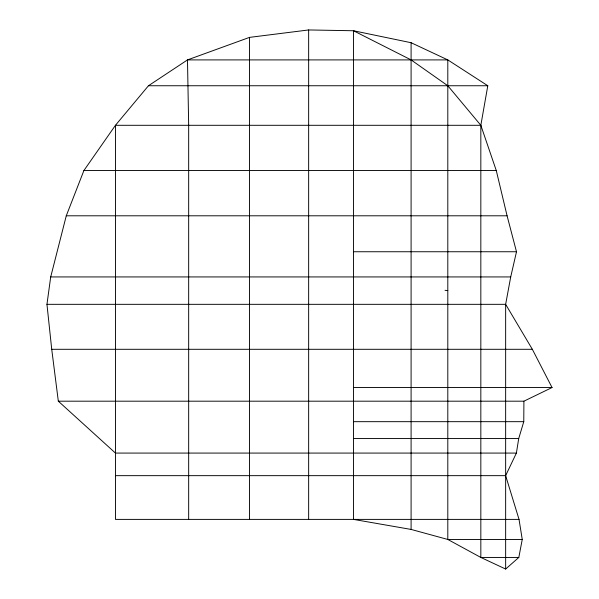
<?xml version="1.0" encoding="UTF-8"?>
<svg xmlns="http://www.w3.org/2000/svg" width="599" height="599" viewBox="0 0 599 599"><rect width="100%" height="100%" fill="white"/><g stroke="black" fill="none" stroke-linecap="round" stroke-linejoin="round"><path stroke-width="0.9" d="M523.773 421.674L523.908 401.188L552.046 387.546L532.339 349.299L505.646 304.329L510.715 276.933L516.495 251.745L507.083 215.797L496.279 170.55L480.832 125.296L447.805 85.747L411.094 59.907L353.492 30.751L308.65 29.95L249.536 37.378L187.487 59.907L148.455 85.747L115.45 125.296L83.897 170.55L66.272 215.797L50.705 276.933L46.954 304.329L51.724 349.299L58.32 401.188L115.45 453.076L516.39 453.076L518.712 438.558L523.773 421.674L353.492 421.674M518.816 557.444L480.832 557.444L480.832 125.296L487.796 85.747L447.805 59.907L411.094 42.709L353.492 30.751L353.492 519.393L411.094 529.426L447.805 539.459L480.832 557.444L505.646 569.05L518.816 557.444L522.246 539.459L519.034 519.393L505.646 475.658L516.39 453.076M148.455 85.747L487.796 85.747M480.832 125.296L115.45 125.296L115.45 519.393L519.034 519.393M83.897 170.55L496.279 170.55M66.272 215.797L507.083 215.797M353.492 251.745L516.495 251.745M50.705 276.933L510.715 276.933M46.954 304.329L505.646 304.329L505.646 569.05M51.724 349.299L532.339 349.299M353.492 387.546L552.046 387.546M58.32 401.188L523.908 401.188M353.492 438.558L518.712 438.558M115.45 475.658L505.646 475.658M522.246 539.459L447.805 539.459L447.805 59.907L187.487 59.907L188.67 125.296L188.67 519.393M445.027 290.305L447.805 290.627M411.094 42.709L411.094 529.426M308.65 29.95L308.65 519.393M249.536 37.378L249.536 519.393"/></g></svg>
